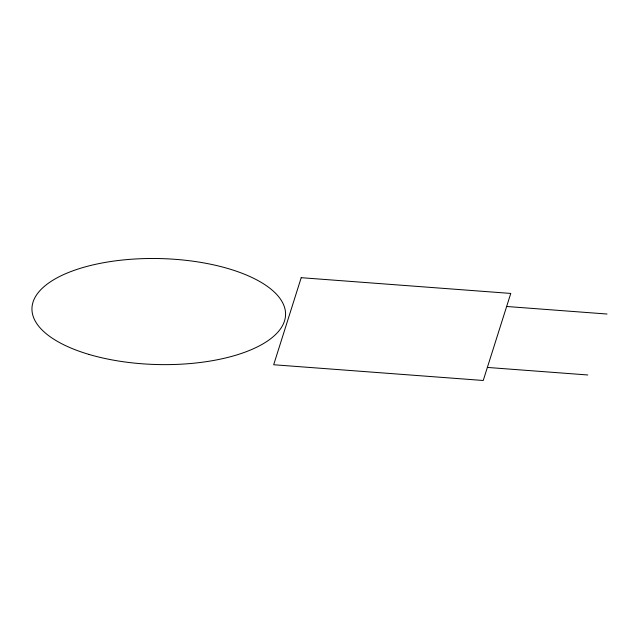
<?xml version="1.0" encoding="UTF-8"?>
<svg xmlns="http://www.w3.org/2000/svg" width="639" height="639" viewBox="0 0 639 639"><rect width="100%" height="100%" fill="white"/><g stroke="black" fill="none" stroke-linecap="round" stroke-linejoin="round"><path stroke-width="0.96" d="M506.639 306.488L607.05 314.029M487.365 367.433L587.776 374.973M301.209 277.693L273.676 364.749L483.236 380.485L510.769 293.437L301.209 277.693M88.957 354.413A126.849 53.005 1.4 0 0 285.345 317.248A126.849 53.005 1.4 0 0 101.96 263.012A126.849 53.005 1.4 0 0 88.957 354.413"/></g></svg>
